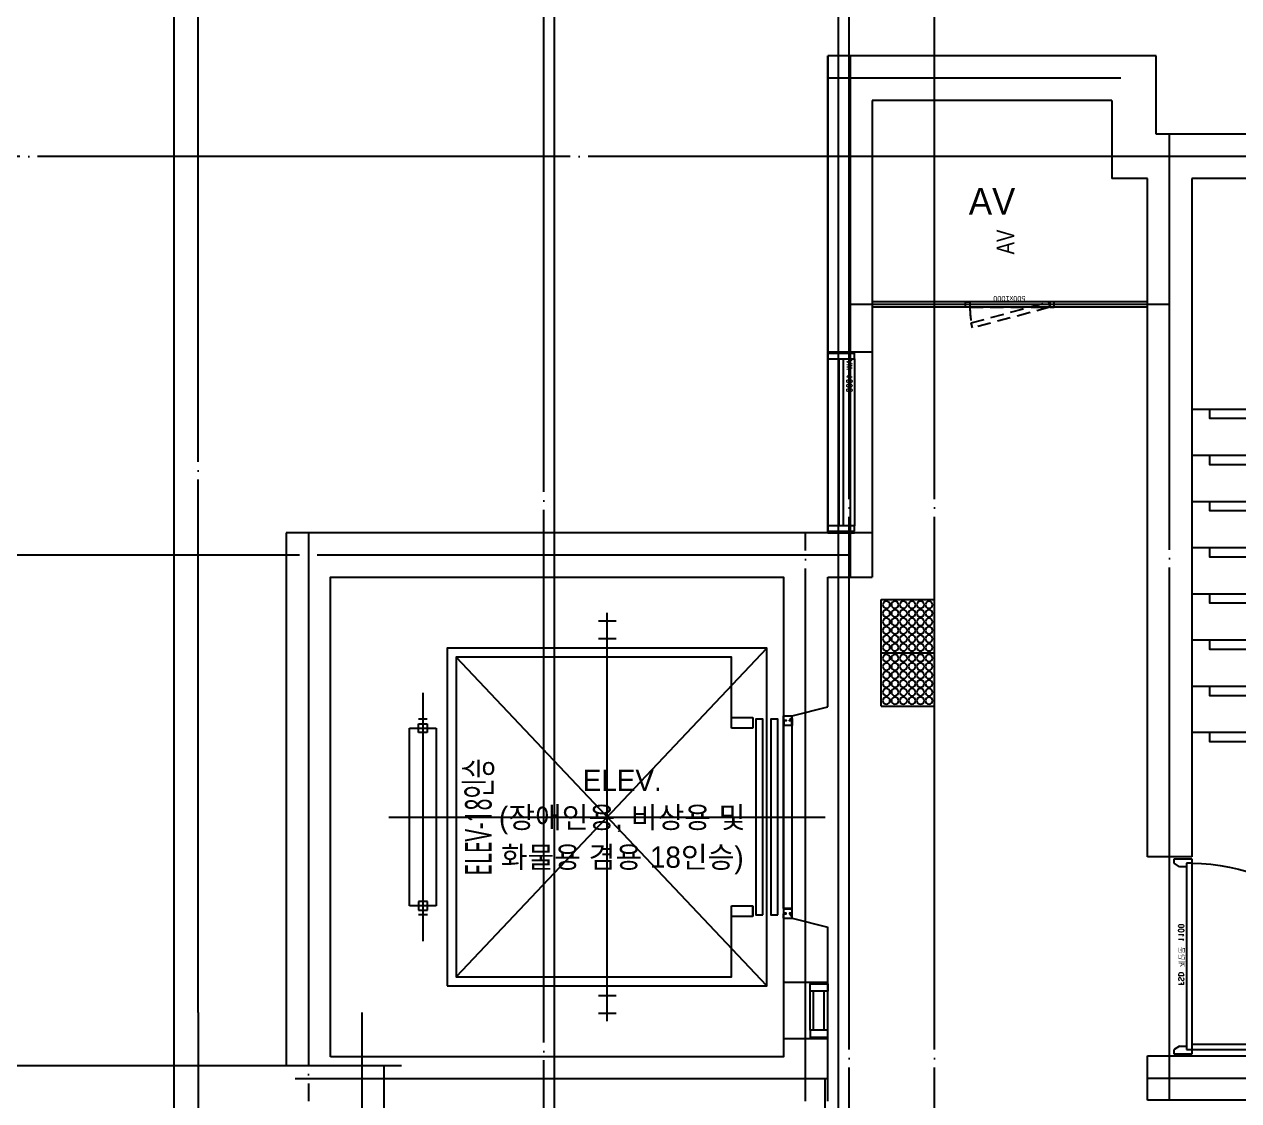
# Model space of a CAD drawing. Header units: millimetres. Extents: x -24416 to 92204, y -190080 to 23760.
# Drawn here: x 15074 to 21913, y -83386 to -77325 of the extents above; entities that cross this region are included whole.
import ezdxf
from ezdxf.enums import TextEntityAlignment as Align
from ezdxf.xclip import XClip

# ---------------------------------------------------------------- set-up
doc = ezdxf.new("R2010")
doc.units = ezdxf.units.MM
doc.header["$LTSCALE"] = 50
doc.header["$XCLIPFRAME"] = 0
for name, pattern in [('AUDIT_D_220706163347-0', [0]), ('CEN', [62, 60, -1, 0, -1]), ('xr-101_102동-2F$0$HID', [2.3, 1.5, -0.8])]:
    doc.linetypes.add(name, pattern=pattern)
doc.layers.get('defpoints').update_dxf_attribs({"color": 139})
for name, color, linetype in [('A-STEEL', 4, 'Continuous'), ('AA-XXXX-TEXT#LEV', 3, 'Continuous'), ('CEN_CON', 1, 'CEN'), ('CONC', 2, 'Continuous'), ('DOOR', 4, 'Continuous'), ('ELE3_CON', 7, 'Continuous'), ('ELEV-ER', 4, 'Continuous'), ('ROM', 7, 'AUDIT_D_220706163347-0'), ('STAIR', 4, 'Continuous'), ('WID', 4, 'Continuous'), ('WIN', 4, 'Continuous'), ('xr-101_102동-2F$0$AA-DWXM-DOOR(PS점검구)', 4, 'xr-101_102동-2F$0$HID'), ('논슬립', 251, 'Continuous'), ('점형블럭', 252, 'Continuous')]:
    doc.layers.add(name, color=color, linetype=linetype)
for name, color, linetype, plot in [('AA-XXXX-MC', 153, 'AUDIT_D_220706163347-0', False), ('Def-PrintX', 147, 'Continuous', False), ('MC', 135, 'Continuous', False), ('xr-101_102동-2F$0$DEFPOINT', 231, 'Continuous', False)]:
    doc.layers.add(name, color=color, linetype=linetype, plot=plot)
doc.styles.add('HAUD01', font='Dotum.ttf')
doc.styles.add('HAUD02', font='Dotum.ttf', dxfattribs={"width": 0.8})
doc.styles.get("Standard").update_dxf_attribs({"font": 'txt', "bigfont": 'whgtxt.shx'})
doc.styles.add('xr-101_102동-2F$0$HAUD01', font='Dotum.ttf')
doc.styles.add('맑은고딕', font='malgun.ttf', dxfattribs={"width": 0.9})

# ---------------------------------------------------------------- blocks, each defined once
blk = doc.blocks.new('FSD 계단문 1100')
at = {"layer": 'DOOR'}
for p, q in [((25, 100), (25, 1150)), ((0, 100), (0, 0)), ((25, 100), (0, 100)), ((0, 0), (0, 100)), ((55, 100), (25, 100)), ((25, 70), (25, 100)), ((45, 70), (25, 70)), ((45, 30), (45, 70)), ((1075, 70), (1055, 70)), ((1055, 70), (1055, 30)), ((1100, 100), (1075, 100)), ((1075, 100), (1075, 70)), ((1100, 0), (1100, 100)), ((0, 0), (25, 0)), ((45, 30), (25, 0)), ((1055, 30), (1075, 0)), ((1075, 0), (1100, 0))]:
    blk.add_line(p, q, dxfattribs=at)
at = {"layer": 'DOOR', "color": 8}
for p, q in [((1055, 70), (45, 70)), ((1075, 100), (55, 100))]:
    blk.add_line(p, q, dxfattribs=at)
at = {"layer": 'DOOR'}
blk.add_lwpolyline([(55, 100), (55, 1150), (25, 1150)], dxfattribs=at)
at = {"layer": 'DOOR', "color": 8}
blk.add_arc((23.3, 98.3), 1051.7, 0.09318, 89.90682, dxfattribs=at)
at = {"layer": 'Def-PrintX'}
blk.add_text('FSD 계단문 1100', height=30, dxfattribs=at).set_placement((560, 43.8), align=Align.MIDDLE)
blk = doc.blocks.new('AW 1000')
at = {"layer": 'defpoints'}
for p, q in [((-10, 150), (-10, 0)), ((1010, 150), (1010, 0))]:
    blk.add_line(p, q, dxfattribs=at)
at = {"layer": 'WIN', "color": 8}
for p, q in [((30, 150), (970, 150)), ((30, 0), (970, 0))]:
    blk.add_line(p, q, dxfattribs=at)
at = {"layer": 'WIN'}
for p, q in [((30, 87), (970, 87)), ((30, 63), (970, 63))]:
    blk.add_line(p, q, dxfattribs=at)
for points in [[(30, 0), (0, 0), (0, 150), (30, 150)], [(1000, 0), (970, 0), (970, 150), (1000, 150)]]:
    blk.add_lwpolyline(points, close=True, dxfattribs=at)
at = {"layer": 'Def-PrintX'}
blk.add_text('AW 1000', height=30, dxfattribs=at).set_placement((128, 28.4), align=Align.MIDDLE)
blk = doc.blocks.new('STA-1')
at = {"layer": 'STAIR'}
for p, q in [((-3120, -1210), (-3120, 0)), ((-2860, -1210), (-2860, 0)), ((-2600, -1210), (-2600, 0)), ((-2340, -1210), (-2340, 0)), ((-2080, -1210), (-2080, 0)), ((-1820, -1210), (-1820, 0)), ((-1560, -1210), (-1560, 0)), ((-1300, -1210), (-1300, 0)), ((-3120, -605), (-600, -605)), ((-600, -1995), (-600, -605)), ((-3120, -1275), (-3120, -1260)), ((-3120, -1275), (-3120, -1260)), ((-2860, -1275), (-2860, -1260)), ((-2600, -1275), (-2600, -1260)), ((-2340, -1275), (-2340, -1260)), ((-2080, -1275), (-2080, -1260)), ((-1820, -1275), (-1820, -1260)), ((-1560, -1275), (-1560, -1260)), ((-1300, -1275), (-1300, -1260)), ((-3120, -1340), (-3120, -1325)), ((-3120, -1340), (-3120, -1325)), ((-2860, -1340), (-2860, -1325)), ((-2600, -1340), (-2600, -1325)), ((-2340, -1340), (-2340, -1325)), ((-2080, -1340), (-2080, -1325)), ((-1820, -1340), (-1820, -1325)), ((-1560, -1340), (-1560, -1325)), ((-1300, -1340), (-1300, -1325)), ((-3120, -2600), (-3120, -1390)), ((-2860, -2600), (-2860, -1390)), ((-2600, -2600), (-2600, -1390)), ((-2340, -2600), (-2340, -1390)), ((-2080, -2600), (-2080, -1390)), ((-1820, -2600), (-1820, -1390)), ((-1560, -2600), (-1560, -1390)), ((-1300, -2600), (-1300, -1390)), ((-3120, -1995), (-2080, -1995)), ((-1820, -1995), (-600, -1995))]:
    blk.add_line(p, q, dxfattribs=at)
for points in [[(-1200, -1390), (-1200, -1210), (-3220, -1210), (-3220, -1390)], [(-1250, -1340), (-1250, -1260), (-3170, -1260), (-3170, -1340)], [(-1300, -1325), (-1300, -1275), (-3120, -1275), (-3120, -1325)], [(-2080, -1995), (-2148, -1909.7), (-2148, -1942.1), (-2086.5, -1995), (-2148, -2047.9), (-2148, -2080.3)], [(-1820, -1995), (-1752, -1909.7), (-1752, -1942.1), (-1813.5, -1995), (-1752, -2047.9), (-1752, -2080.3)]]:
    blk.add_lwpolyline(points, close=True, dxfattribs=at)
blk.add_lwpolyline([(-2157.1, -2767.7), (-1956.5, -2019.1), (-1999.9, -2007.5), (-1900.1, -1982.5), (-1943.5, -1970.9), (-1742.9, -1222.3)], dxfattribs=at)
for centre in [(-3120, -605), (-3120, -1995)]:
    blk.add_circle(centre, 50, dxfattribs=at)
at = {"layer": '논슬립'}
for points in [[(-3120, -100), (-3170, -100), (-3170, -1110), (-3120, -1110)], [(-2860, -100), (-2910, -100), (-2910, -1110), (-2860, -1110)], [(-2600, -100), (-2650, -100), (-2650, -1110), (-2600, -1110)], [(-2340, -100), (-2390, -100), (-2390, -1110), (-2340, -1110)], [(-2080, -100), (-2130, -100), (-2130, -1110), (-2080, -1110)], [(-1820, -100), (-1870, -100), (-1870, -1110), (-1820, -1110)], [(-1560, -100), (-1610, -100), (-1610, -1110), (-1560, -1110)], [(-1300, -100), (-1350, -100), (-1350, -1110), (-1300, -1110)], [(-3120, -2500), (-3070, -2500), (-3070, -1490), (-3120, -1490)], [(-2860, -2500), (-2810, -2500), (-2810, -1490), (-2860, -1490)], [(-2600, -2500), (-2550, -2500), (-2550, -1490), (-2600, -1490)], [(-2340, -2500), (-2290, -2500), (-2290, -1490), (-2340, -1490)], [(-2080, -2500), (-2030, -2500), (-2030, -1490), (-2080, -1490)], [(-1820, -2500), (-1770, -2500), (-1770, -1490), (-1820, -1490)], [(-1560, -2500), (-1510, -2500), (-1510, -1490), (-1560, -1490)], [(-1300, -2500), (-1250, -2500), (-1250, -1490), (-1300, -1490)]]:
    blk.add_lwpolyline(points, dxfattribs=at)
blk = doc.blocks.new('ELE_17(비진입)')
at = {"layer": 'CONC', "extrusion": (0, 0, -1)}
for p, q in [((-570, -991.6), (-570, -1041.6)), ((570, -991.6), (570, -1041.6))]:
    blk.add_line(p, q, dxfattribs=at)
at = {"layer": 'defpoints'}
blk.add_lwpolyline([(-1350, 1558.4), (1350, 1558.4), (1350, -991.6), (-1350, -991.6)], close=True, dxfattribs=at)
at = {"layer": 'ELEV-ER', "color": 1, "extrusion": (0, 0, -1)}
for p, q in [((0, 1229.9), (0, -1227.1)), ((700, 1038.6), (-700, 1038.5)), ((-1150, 0), (1150, 0))]:
    blk.add_line(p, q, dxfattribs=at)
at = {"layer": 'ELEV-ER', "extrusion": (0, 0, -1)}
for p, q in [((-500, 1113.5), (500, 1113.6)), ((-500, 963.5), (-500, 1113.5)), ((500, 1113.6), (500, 963.6)), ((-550, 1013.5), (-550, 1063.5)), ((-550, 1013.5), (-550, 1063.5)), ((-475, 1063.5), (-525, 1063.5)), ((-525, 1063.5), (-525, 1013.5)), ((-475, 1063.5), (-525, 1063.5)), ((-525, 1063.5), (-525, 1013.5)), ((-475, 1013.5), (-475, 1063.5)), ((-475, 1013.5), (-475, 1063.5)), ((475, 1013.6), (475, 1063.6)), ((475, 1063.6), (525, 1063.6)), ((525, 1063.6), (525, 1013.6)), ((550, 1013.6), (550, 1063.6)), ((-525, 1013.5), (-475, 1013.5)), ((-525, 1013.5), (-475, 1013.5)), ((500, 963.6), (-500, 963.5)), ((525, 1013.6), (475, 1013.6)), ((-950, -898.6), (900, 851.4)), ((950, -898.6), (-900, 851.4)), ((-1105, 50), (-1105, -50)), ((-1005, 50), (-1005, -50)), ((1005, 50), (1005, -50)), ((1105, 50), (1105, -50)), ((-560, -818.7), (-560, -698.7)), ((-500, -698.7), (-500, -818.7)), ((500, -818.6), (500, -698.6)), ((560, -698.6), (560, -818.6)), ((-560.1, -818.6), (-500.1, -818.6)), ((-500, -818.7), (-560, -818.7)), ((560, -818.6), (500, -818.6)), ((-570, -991.6), (-545, -991.6)), ((-515, -991.6), (515, -991.6)), ((545, -991.6), (570, -991.6)), ((-570, -1041.6), (-555, -1041.6)), ((-515, -1041.6), (515, -1041.6)), ((555, -1041.6), (570, -1041.6))]:
    blk.add_line(p, q, dxfattribs=at)
for points in [[(950, 901.4), (950, -898.6), (-950, -898.6), (-950, 901.4)], [(542, -994.6), (518, -994.6), (518, -1038.6), (542, -1038.6), (542, -1026.6), (545, -1026.6), (545, -1041.6), (515, -1041.6), (515, -991.6), (545, -991.6), (545, -1006.6), (542, -1006.6)], [(-542, -994.6), (-518, -994.6), (-518, -1038.6), (-542, -1038.6), (-542, -1026.6), (-545, -1026.6), (-545, -1041.6), (-515, -1041.6), (-515, -991.6), (-545, -991.6), (-545, -1006.6), (-542, -1006.6)]]:
    blk.add_lwpolyline(points, close=True, dxfattribs=at)
blk.add_lwpolyline([(-500, -698.6), (-900, -698.6), (-900, 851.4), (900, 851.4), (900, -698.6), (500, -698.7)], dxfattribs=at)
at = {"layer": 'ELEV-ER'}
for points in [[(-550, -875.7), (550, -875.7), (550, -835.7), (-550, -835.7)], [(-550, -960.7), (550, -960.7), (550, -920.7), (-550, -920.7)], [(-555, -1041.6), (-545, -1041.6), (-545, -1031.6), (-555, -1031.6)], [(555, -1041.6), (545, -1041.6), (545, -1031.6), (555, -1031.6)]]:
    blk.add_lwpolyline(points, close=True, dxfattribs=at)
at = {"layer": 'defpoints', "extrusion": (0, 0, -1), "style": '맑은고딕', "text_generation_flag": 2, "width": 0.6}
blk.add_text('ELEV-18인승', height=150, dxfattribs=at).set_placement((0, 801.3), align=Align.TOP_CENTER)
blk = doc.blocks.new('점형블럭 300x300')
at = {"layer": '점형블럭'}
for p, q in [((-150, 150), (-150, -150)), ((150, 150), (-150, 150)), ((150, 150), (150, -150)), ((150, -150), (-150, -150))]:
    blk.add_line(p, q, dxfattribs=at)
for centre in [(-120, 120), (-72, 120), (-24, 120), (24, 120), (72, 120), (120, 120), (-120, 72), (-72, 72), (-24, 72), (24, 72), (72, 72), (120, 72), (-120, 24), (-72, 24), (-24, 24), (24, 24), (72, 24), (120, 24), (-120, -24), (-120, -72), (-72, -24), (-72, -72), (-24, -24), (-24, -72), (24, -24), (24, -72), (72, -24), (72, -72), (120, -24), (120, -72), (-120, -120), (-72, -120), (-24, -120), (24, -120), (72, -120), (120, -120)]:
    blk.add_circle(centre, 20, dxfattribs=at)
blk = doc.blocks.new('A$C6A5147ED')
at = {"layer": 'WID', "color": 9}
for p, q in [((40, 100), (260, 100)), ((40, 0), (260, 0))]:
    blk.add_line(p, q, dxfattribs=at)
at = {"layer": 'WID'}
for p, q in [((40, 80), (260, 80)), ((40, 20), (260, 20))]:
    blk.add_line(p, q, dxfattribs=at)
at = {"layer": 'WID', "color": 6, "elevation": 0}
for points in [[(0, 0), (40, 0), (40, 100), (0, 100)], [(300, 0), (260, 0), (260, 100), (300, 100)]]:
    blk.add_lwpolyline(points, close=True, dxfattribs=at)
blk = doc.blocks.new('A$C38A1636F')
at = {"layer": 'xr-101_102동-2F$0$AA-DWXM-DOOR(PS점검구)'}
for p, q in [((225, 0), (-225, 0)), ((-225, -30), (225, -30))]:
    blk.add_line(p, q, dxfattribs=at)
for points in [[(-250, 0), (-225, 0), (-225, -30), (-250, -30)], [(250, 0), (225, 0), (225, -30), (250, -30)], [(-209.7, -146.5), (-217.4, -117.5), (217.2, -1), (225, -30)]]:
    blk.add_lwpolyline(points, close=True, dxfattribs=at)
blk.add_arc((385.2, -21.3), 610.2, 180.81816, 189.07051, dxfattribs=at)
at = {"layer": 'xr-101_102동-2F$0$DEFPOINT', "style": 'xr-101_102동-2F$0$HAUD01'}
blk.add_text('500x1000', height=30, rotation=180, dxfattribs=at).set_placement((-2.5, 18.6), align=Align.MIDDLE_CENTER)
blk = doc.blocks.new('CO-102-28F', base_point=(243441.5, -43595.4))
at = {"layer": 'A-STEEL'}
for p, q in [((276761.5, -39280.4), (275211.5, -39280.4)), ((276761.5, -39310.4), (275211.5, -39310.4))]:
    blk.add_line(p, q, dxfattribs=at)
at = {"layer": 'CEN_CON'}
for p, q in [((275086.5, -37895.4), (275086.5, -40830.4)), ((276611.5, -38020.4), (274961.5, -38020.4)), ((276886.5, -43775.4), (276886.5, -38335.4)), ((279611.5, -38460.4), (276611.5, -38460.4)), ((276886.5, -39295.4), (275086.5, -39295.4)), ((272036.5, -40580.4), (272036.5, -43780.4)), ((274836.5, -43780.4), (274836.5, -40580.4)), ((275086.5, -40705.4), (271911.5, -40705.4)), ((274961.5, -43655.4), (271911.5, -43655.4)), ((274946.5, -45090.4), (274946.5, -43655.4)), ((276761.5, -43650.4), (279611.5, -43650.4))]:
    blk.add_line(p, q, dxfattribs=at)
at = {"layer": 'CONC', "color": 2}
for p, q in [((274961.5, -37895.4), (274961.5, -39560.4)), ((275211.5, -38145.4), (275211.5, -39560.4)), ((274961.5, -39560.4), (275211.5, -39560.4)), ((275211.5, -40580.4), (271911.5, -40580.4)), ((271911.5, -40580.4), (271911.5, -43580.4)), ((275211.5, -40580.4), (275211.5, -40830.4)), ((272161.5, -43530.4), (272161.5, -40830.4)), ((272161.5, -40830.4), (274711.5, -40830.4)), ((274711.5, -40830.4), (274711.5, -41610.4)), ((274961.5, -40830.4), (275211.5, -40830.4)), ((274961.5, -41560.4), (274961.5, -40830.4)), ((274711.5, -42750.4), (274711.5, -43530.4)), ((274961.5, -43780.4), (274961.5, -42800.4)), ((274711.5, -43530.4), (272161.5, -43530.4))]:
    blk.add_line(p, q, dxfattribs=at)
at = {"layer": 'CONC', "linetype": 'ByBlock'}
for p, q in [((276611.5, -37895.4), (274961.5, -37895.4)), ((276811.5, -37895.4), (276611.5, -37895.4)), ((276811.5, -38335.4), (276811.5, -37895.4)), ((276561.5, -38145.4), (275211.5, -38145.4)), ((276561.5, -38145.4), (276561.5, -38585.4)), ((279611.5, -38335.4), (276811.5, -38335.4)), ((276761.5, -38585.4), (276561.5, -38585.4)), ((279611.5, -38585.4), (277011.5, -38585.4))]:
    blk.add_line(p, q, dxfattribs=at)
at = {"layer": 'CONC'}
for p, q in [((276761.5, -42405.4), (276761.5, -38585.4)), ((277011.5, -38585.4), (277011.5, -42405.4)), ((274761.5, -41610.4), (274961.5, -41560.4)), ((277011.5, -42405.4), (276761.5, -42405.4)), ((274761.5, -42750.4), (274961.5, -42800.4)), ((276761.5, -43775.4), (276761.5, -43525.4)), ((276761.5, -43525.4), (279611.5, -43525.4)), ((279611.5, -43775.4), (276761.5, -43775.4))]:
    blk.add_line(p, q, dxfattribs=at)
at = {"layer": 'defpoints'}
for p in [(276811.5, -37895.4), (274961.5, -40580.4)]:
    blk.add_line(p, (274961.5, -37895.4), dxfattribs=at)
at = {"layer": 'ELE3_CON'}
blk.add_line((275211.5, -39560.4), (275211.5, -40580.4), dxfattribs=at)
at = {"layer": 'WID', "color": 6}
for p, q in [((274711.5, -43110.4), (274961.5, -43110.4)), ((274961.5, -43430.4), (274711.5, -43430.4))]:
    blk.add_line(p, q, dxfattribs=at)
at = {"rotation": 90}
for name, p in [('STA-1', (277011.5, -38585.4)), ('ELE_17(비진입)', (273719.8, -42180.4)), ('A$C6A5147ED', (274961.5, -43420.4))]:
    blk.add_blockref(name, p, dxfattribs=at)
at = {"layer": 'AA-XXXX-TEXT#LEV'}
blk.add_blockref('A$C38A1636F', (275986.5, -39280.4), dxfattribs=at)
at = {"layer": 'DOOR', "xscale": -1, "rotation": 270}
blk.add_blockref('FSD 계단문 1100', (276911.5, -43515.4), dxfattribs=at)
at = {"layer": 'WIN', "xscale": -1.000000000000001, "rotation": 90}
blk.add_blockref('AW 1000', (275111.5, -39570.4), dxfattribs=at)
at = {"layer": '점형블럭', "extrusion": (0, 0, -1), "zscale": -1, "rotation": 270}
for p in [(-275411.5, -41105.4), (-275411.5, -41405.4)]:
    blk.add_blockref('점형블럭 300x300', p, dxfattribs=at)
at = {"layer": 'Def-PrintX', "style": 'HAUD02', "width": 0.8}
blk.add_text('AV', height=100, rotation=90, dxfattribs=at).set_placement((275961.5, -38942.9), align=Align.MIDDLE_CENTER)
blk = doc.blocks.new('U-121B(기본)1', base_point=(-58206.9, -129495.9))
at = {"layer": 'CEN_CON'}
for p, q in [((-74681.9, -119160.9), (-74681.9, -123053.8)), ((-73761.9, -119160.9), (-73761.9, -121070.9)), ((-83376.9, -119460.9), (-73536.9, -119460.9))]:
    blk.add_line(p, q, dxfattribs=at)
at = {"layer": 'CONC'}
for p, q in [((-75816.9, -119460.9), (-73636.9, -119460.9)), ((-73636.9, -119460.9), (-73636.9, -120970.9))]:
    blk.add_line(p, q, dxfattribs=at)
at = {"layer": 'MC'}
blk.add_line((-74816.9, -124370.9), (-74816.9, -119160.9), dxfattribs=at)

msp = doc.modelspace()

# ---------------------------------------------------------------- linework, layer by layer
at = {"layer": 'AA-XXXX-MC'}
for p, q in [((15918.9, -82888.4), (15918.9, -77003.4)), ((18058.9, -86158.4), (18058.9, -77003.4)), ((19658.9, -86198.4), (19658.9, -77003.4))]:
    msp.add_line(p, q, dxfattribs=at)
at = {"layer": 'CEN_CON'}
for p, q in [((16053.9, -82888.4), (16053.9, -77003.4)), ((17998.9, -86158.4), (17998.9, -77003.4)), ((19718.9, -86198.4), (19718.9, -77003.4)), ((20198.9, -86198.4), (20198.9, -77003.4)), ((21248.9, -78068.4), (6504.1, -78068.4)), ((16548.9, -80313.4), (6504.1, -80313.4))]:
    msp.add_line(p, q, dxfattribs=at)

# ---------------------------------------------------------------- block references
ref = msp.add_blockref('CO-102-28F', (-11921.1, -83203.4))
XClip(ref).set_block_clipping_path([(261866.6864388323, -53915.4314148592), (288191.4609298514, -37395.4314165701)])
msp.add_blockref('U-121B(기본)1', (32528.9, -93223.4))

# ---------------------------------------------------------------- texts
at = {"layer": 'ROM', "color": 3, "style": 'HAUD01'}
for s, height, p in [('AV', 150, (20523.9, -78320.9)), ('ELEV.', 120, (18441, -81581.3)), ('(장애인용, 비상용 및', 120, (18441, -81800.9)), ('화물용 겸용 18인승)', 120, (18441, -82024.8))]:
    msp.add_text(s, height=height, dxfattribs=at).set_placement(p, align=Align.MIDDLE)

doc.saveas('drawing.dxf')
